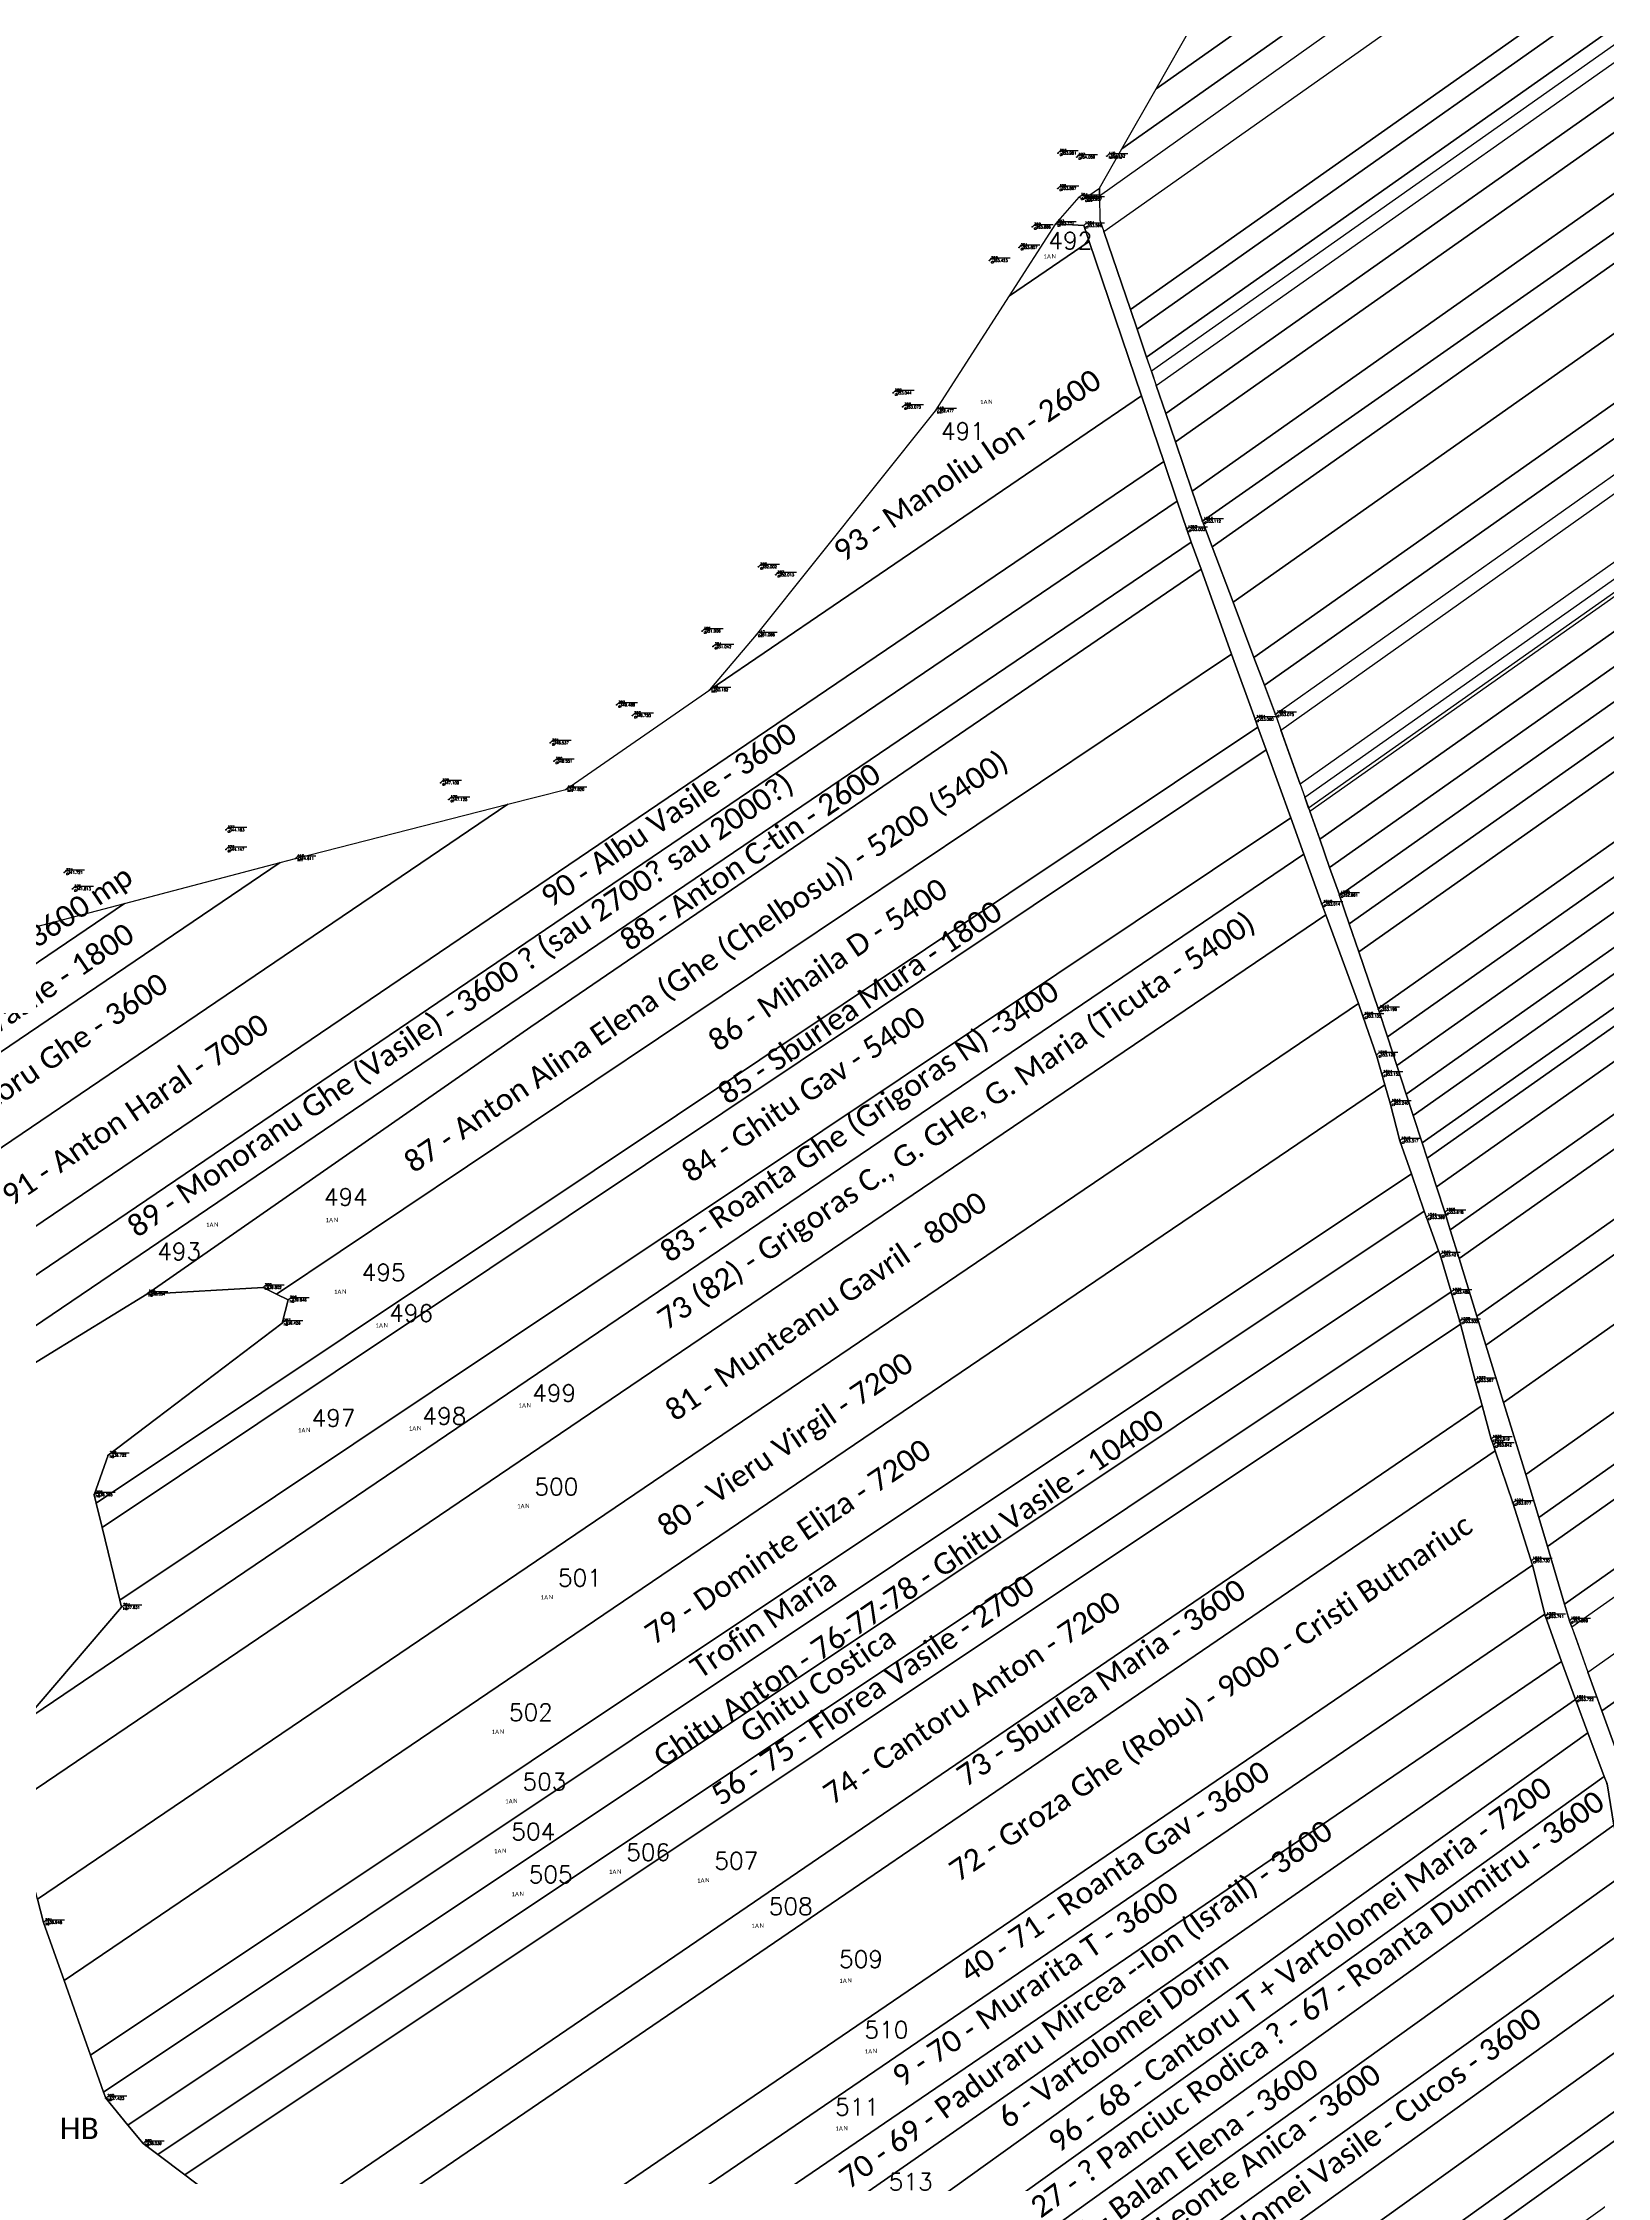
# Model space of a CAD drawing. Extents: x 611010 to 615314, y 642768 to 648579.
# Drawn here: x 613392.6 to 613758.9, y 647430.9 to 647930.6 of the extents above; entities that cross this region are included whole.
import ezdxf

# ---------------------------------------------------------------- set-up
doc = ezdxf.new("R2010")
doc.units = 0
doc.header["$LTSCALE"] = 0.5
doc.header["$MEASUREMENT"] = 0
doc.header["$PDMODE"] = 32
doc.header["$PDSIZE"] = 0.125
doc.layers.get('0').update_dxf_attribs({"color": 1, "linetype": 'CONTINUOUS'})
for name, color, linetype in [('0_pct_coduri', 20, 'CONTINUOUS'), ('0_pct_cote', 7, 'CONTINUOUS'), ('0_pct_denumiri', 7, 'CONTINUOUS'), ('0_pct_linii_marcaj', 7, 'CONTINUOUS'), ('0_pct_simboluri', 7, 'CONTINUOUS'), ('_CAT_FOL', 7, 'CONTINUOUS'), ('_IMPREJMUIT', 150, 'CONTINUOUS'), ('_NR_PARCELA', 50, 'CONTINUOUS'), ('_PARCELA_NOU_feb2025', 50, 'CONTINUOUS'), ('_TEXTE', 255, 'CONTINUOUS')]:
    doc.layers.add(name, color=color, linetype=linetype)
doc.layers.add('_ID', color=176, linetype='CONTINUOUS', lineweight=30)
doc.layers.get('0').off()
doc.styles.add('ROMANS', font='ROMANS.SHX')
doc.styles.get("Standard").update_dxf_attribs({"font": 'romans.shx'})
doc.styles.add('texte', font='calibri.ttf')

# ---------------------------------------------------------------- blocks, each defined once
blk = doc.blocks.new('Punct')
blk.add_point((0, 0))
at = {"flags": 1}
for tag, p in [('DENPCT', (1.4, 0)), ('COTA', (1.4, -2.5)), ('COD', (1.4, -5))]:
    blk.add_attdef(tag, p, '', height=1.5, dxfattribs=at)

msp = doc.modelspace()

# ---------------------------------------------------------------- linework, layer by layer
at = {"layer": '0_pct_linii_marcaj'}
for points in [[(613630.38, 647904.79), (613630.92, 647905.33), (613635.03, 647905.33)], [(613634.77, 647903.87), (613635.3, 647904.41), (613639.56, 647904.41)], [(613641.82, 647904.12), (613642.35, 647904.66), (613646.64, 647904.66)], [(613630.35, 647896.54), (613630.88, 647897.07), (613635.17, 647897.07)], [(613635.35, 647894.46), (613635.88, 647894.99), (613640.17, 647894.99)], [(613636.34, 647894.02), (613636.88, 647894.55), (613641.17, 647894.55)], [(613624.37, 647887.5), (613624.91, 647888.04), (613629.2, 647888.04)], [(613629.89, 647888.22), (613630.42, 647888.75), (613634.53, 647888.75)], [(613636.42, 647887.83), (613636.96, 647888.37), (613641.22, 647888.37)], [(613621.26, 647882.71), (613621.79, 647883.24), (613626.08, 647883.24)], [(613614.32, 647879.64), (613614.85, 647880.18), (613619.14, 647880.18)], [(613591.79, 647848.67), (613592.32, 647849.2), (613596.64, 647849.2)], [(613594.01, 647845.37), (613594.54, 647845.9), (613598.83, 647845.9)], [(613601.69, 647844.46), (613602.22, 647845), (613606.51, 647845)], [(613664.2, 647818.65), (613664.73, 647819.18), (613669.02, 647819.18)], [(613660.52, 647816.71), (613661.05, 647817.25), (613665.34, 647817.25)], [(613560.26, 647807.97), (613560.79, 647808.5), (613565.08, 647808.5)], [(613564.3, 647806.1), (613564.83, 647806.63), (613569.12, 647806.63)], [(613547.08, 647792.92), (613547.61, 647793.46), (613551.9, 647793.46)], [(613559.78, 647792.07), (613560.31, 647792.61), (613564.6, 647792.61)], [(613549.61, 647789.27), (613550.14, 647789.8), (613554.43, 647789.8)], [(613548.88, 647779.17), (613549.41, 647779.7), (613553.7, 647779.7)], [(613527.06, 647775.62), (613527.59, 647776.15), (613531.88, 647776.15)], [(613530.76, 647773.14), (613531.29, 647773.67), (613535.58, 647773.67)], [(613676.53, 647772.28), (613677.06, 647772.81), (613681.35, 647772.81)], [(613681.31, 647773.38), (613681.85, 647773.91), (613686.14, 647773.91)], [(613511.54, 647766.76), (613512.07, 647767.3), (613516.36, 647767.3)], [(613512.38, 647762.43), (613512.91, 647762.96), (613517.02, 647762.96)], [(613485.85, 647757.4), (613486.39, 647757.93), (613490.65, 647757.93)], [(613487.78, 647753.49), (613488.32, 647754.02), (613492.61, 647754.02)], [(613515.19, 647755.86), (613515.72, 647756.39), (613520.01, 647756.39)], [(613435.61, 647746.37), (613436.15, 647746.9), (613440.44, 647746.9)], [(613435.59, 647741.8), (613436.13, 647742.33), (613440.42, 647742.33)], [(613451.91, 647739.69), (613452.44, 647740.23), (613456.55, 647740.23)], [(613397.77, 647736.43), (613398.3, 647736.96), (613402.42, 647736.96)], [(613399.68, 647732.56), (613400.21, 647733.09), (613404.5, 647733.09)], [(613692.15, 647729), (613692.68, 647729.53), (613697, 647729.53)], [(613696.26, 647731.13), (613696.79, 647731.67), (613700.91, 647731.67)], [(613701.77, 647702.79), (613702.3, 647703.32), (613706.59, 647703.32)], [(613705.41, 647704.37), (613705.94, 647704.9), (613710.23, 647704.9)], [(613705.01, 647693.72), (613705.54, 647694.26), (613709.83, 647694.26)], [(613706.21, 647689.19), (613706.74, 647689.72), (613711.03, 647689.72)], [(613708.16, 647682.41), (613708.69, 647682.94), (613712.98, 647682.94)], [(613710.44, 647673.56), (613710.98, 647674.1), (613715.27, 647674.1)], [(613716.64, 647655.68), (613717.17, 647656.21), (613721.43, 647656.21)], [(613720.97, 647656.86), (613721.51, 647657.4), (613725.8, 647657.4)], [(613719.82, 647646.9), (613720.36, 647647.43), (613724.47, 647647.43)], [(613417.08, 647637.74), (613417.61, 647638.27), (613421.93, 647638.27)], [(613444.32, 647639.29), (613444.85, 647639.83), (613449.14, 647639.83)], [(613722.41, 647638.16), (613722.94, 647638.69), (613727.2, 647638.69)], [(613450.19, 647636.35), (613450.72, 647636.88), (613455.01, 647636.88)], [(613448.73, 647630.95), (613449.26, 647631.48), (613453.55, 647631.48)], [(613724.43, 647631.33), (613724.96, 647631.86), (613729.25, 647631.86)], [(613728.04, 647617.51), (613728.57, 647618.05), (613732.86, 647618.05)], [(613731.81, 647603.76), (613732.34, 647604.29), (613736.6, 647604.29)], [(613732.3, 647602.39), (613732.83, 647602.92), (613737.12, 647602.92)], [(613408, 647599.99), (613408.54, 647600.52), (613412.83, 647600.52)], [(613404.76, 647590.76), (613405.29, 647591.29), (613409.58, 647591.29)], [(613736.86, 647588.82), (613737.39, 647589.35), (613741.68, 647589.35)], [(613741.21, 647575.3), (613741.74, 647575.83), (613746.03, 647575.83)], [(613411.16, 647564.4), (613411.69, 647564.93), (613415.8, 647564.93)], [(613744.48, 647562.28), (613745.01, 647562.81), (613749.12, 647562.81)], [(613750.14, 647561.25), (613750.67, 647561.78), (613754.93, 647561.78)], [(613751.5, 647542.84), (613752.03, 647543.38), (613756.32, 647543.38)], [(613392.93, 647490.63), (613393.46, 647491.16), (613397.75, 647491.16)], [(613407.46, 647449.47), (613408, 647450), (613412.29, 647450)], [(613416.26, 647438.89), (613416.79, 647439.42), (613421.05, 647439.42)]]:
    msp.add_lwpolyline(points, dxfattribs=at)
at = {"layer": '_PARCELA_NOU_feb2025'}
for points in [[(614076.45, 648221.75), (614077.26, 648218.77), (613653.27, 647919.76), (613662.27, 647935.51), (613679.68, 647960.35), (614072.86, 648237.64), (614074.17, 648231.69)], [(614078.11, 648215.58), (614079.13, 648211.69), (613645.25, 647905.7), (613653.27, 647919.76), (614077.26, 648218.77)], [(614080.22, 648207.53), (614080.22, 648207.53), (613640.04, 647894.63), (613640.04, 647894.63), (613640.01, 647896.54), (613645.25, 647905.7), (614079.13, 648211.69)], [(613640.04, 647894.63), (613640.13, 647889.04), (613641.04, 647886.37), (614082.82, 648197.93), (614081.52, 648202.57), (614080.22, 648207.53)], [(614087.84, 648180.55), (614088.27, 648179.12), (613647.26, 647868.1), (613641.04, 647886.37), (614082.82, 648197.93), (614085.94, 648186.8)], [(614089.69, 648174.45), (613648.81, 647863.53), (613647.26, 647868.1), (614088.27, 648179.12)], [(614091.73, 648167.72), (613651.06, 647856.94), (613648.81, 647863.53), (614089.69, 648174.45)], [(614091.74, 648167.7), (614092.78, 648164.31), (613652.16, 647853.69), (613651.06, 647856.94), (614091.73, 648167.72)], [(613652.16, 647853.69), (613653.3, 647850.35), (614093.79, 648161.01), (614092.78, 648164.31)], [(614095.86, 648154.29), (613655.54, 647843.76), (613653.3, 647850.35), (614093.79, 648161.01)], [(614097.24, 648149.79), (614098, 648147.62), (613657.79, 647837.17), (613655.54, 647843.76), (614095.86, 648154.29)], [(614100.48, 648139.29), (614101.55, 648135.8), (613661.72, 647825.62), (613657.79, 647837.17), (614098, 648147.62), (614098.73, 648145.5)], [(613664.12, 647818.57), (613661.72, 647825.62), (614101.55, 648135.8), (614102.38, 648133.09), (614104.35, 648126.83), (614104.35, 648126.83), (613664.12, 647818.57)], [(613666.4, 647812.54), (613664.12, 647818.57), (614104.35, 648126.83), (614105.71, 648122.36)], [(614110.16, 648109.39), (614110.24, 648109.16), (613671.29, 647799.6), (613666.4, 647812.54), (614105.71, 648122.36), (614106.27, 648120.51)], [(614114.48, 648096.55), (614114.7, 648095.89), (613676.19, 647786.64), (613671.29, 647799.6), (614110.24, 648109.16)], [(614116.94, 648089.26), (613678.64, 647780.16), (613676.19, 647786.64), (614114.7, 648095.89)], [(613681.23, 647773.3), (613678.64, 647780.16), (614116.94, 648089.26), (614118.71, 648084.06), (614119.09, 648083.03), (613681.23, 647773.3)], [(613681.23, 647773.3), (613682.51, 647769.68), (614120.17, 648080.1), (614119.09, 648083.03)], [(614123.39, 648071.32), (614125.03, 648066.48), (614125.03, 648066.48), (613686.99, 647757.03), (613682.51, 647769.68), (614120.17, 648080.1)], [(613686.99, 647757.03), (613688.08, 647753.95), (614126.29, 648062.99), (614125.42, 648065.33), (614125.03, 648066.48)], [(614127.24, 648060.45), (613688.98, 647751.41), (613688.08, 647753.95), (614126.29, 648062.99)], [(613688.98, 647751.41), (613689.24, 647750.66), (614127.5, 648059.74), (614127.24, 648060.45)], [(614129.93, 648053.24), (613691.57, 647744.09), (613689.24, 647750.66), (614127.5, 648059.74)], [(614132.35, 648046.73), (613693.89, 647737.52), (613691.57, 647744.09), (614129.93, 648053.24)], [(613696.18, 647731.06), (613693.89, 647737.52), (614132.35, 648046.73), (614134.77, 648040.23), (613696.22, 647730.95)], [(614136.37, 648035.36), (614137.03, 648033.61), (613698.48, 647724.33), (613696.22, 647730.95), (614134.77, 648040.23), (614135.05, 648039.48)], [(614138.76, 648029.01), (614139.4, 648027.08), (613700.74, 647717.72), (613698.48, 647724.33), (614137.03, 648033.61)], [(614142.89, 648016), (614143.52, 648013.56), (613705.26, 647704.49), (613700.74, 647717.72), (614139.4, 648027.08), (614140.84, 648022.71)], [(613705.33, 647704.29), (613705.26, 647704.49), (614143.52, 648013.56), (614144.56, 648009.52), (614145.55, 648006.78), (613707.45, 647697.82)], [(614146.92, 648002.99), (614147.72, 648000.1), (613709.64, 647691.14), (613707.45, 647697.82), (614145.55, 648006.78)], [(614148.76, 647996.37), (614149.71, 647993.28), (613711.82, 647684.47), (613709.64, 647691.14), (614147.72, 648000.1)], [(614151.26, 647988.21), (613713.47, 647679.46), (613711.82, 647684.47), (614149.71, 647993.28)], [(614152.98, 647982.6), (614153.46, 647981.18), (613715.56, 647673.06), (613713.47, 647679.46), (614151.26, 647988.21)], [(614153.46, 647981.18), (614154.47, 647978.13), (613716.75, 647669.44), (613715.56, 647673.06)], [(614156.69, 647971.47), (613718.94, 647662.76), (613716.75, 647669.44), (614154.47, 647978.13)], [(613720.89, 647656.79), (613718.94, 647662.76), (614156.69, 647971.47), (614157.61, 647968.7), (614159.96, 647961.88), (614160.08, 647961.53), (613722.15, 647652.69)], [(614162.39, 647955.14), (614162.45, 647954.99), (613724.23, 647645.94), (613722.15, 647652.69), (614160.08, 647961.53)], [(614166.53, 647943.03), (614167.01, 647941.78), (613728.39, 647632.45), (613724.23, 647645.94), (614162.45, 647954.99), (614165.03, 647948.33)], [(614169.48, 647935.32), (613730.46, 647625.71), (613728.39, 647632.45), (614167.01, 647941.78)], [(614172.31, 647927.59), (614173.99, 647922.11), (613734.6, 647612.24), (613730.46, 647625.71), (614169.48, 647935.32), (614170.22, 647933.38)], [(614175.12, 647918.38), (614179.48, 647905.51), (613739.79, 647595.41), (613734.6, 647612.24), (614173.99, 647922.11)], [(614181.14, 647900.6), (614182.86, 647895.61), (613742.89, 647585.33), (613739.79, 647595.41), (614179.48, 647905.51)], [(614183.19, 647894.67), (614185.12, 647889.02), (613744.9, 647578.56), (613742.89, 647585.33), (614182.86, 647895.61)], [(613636.34, 647887.75), (613637.61, 647884.01), (613618.96, 647871.31), (613629.81, 647888.14)], [(614187.33, 647882.55), (614189.47, 647875.75), (613748.91, 647565.05), (613744.9, 647578.56), (614185.12, 647889.02)], [(613601.61, 647844.38), (613618.96, 647871.31), (613637.61, 647884.01), (613649.85, 647847.9), (613548.8, 647779.09), (613559.7, 647791.99)], [(613750.06, 647561.17), (613748.91, 647565.05), (614189.47, 647875.75), (614191.17, 647870.36), (613750.6, 647559.66)], [(613750.6, 647559.66), (613754.37, 647549.14), (614194.56, 647859.58), (614191.17, 647870.36)], [(614196.96, 647850.73), (614197.17, 647850.05), (613757.63, 647540.07), (613754.37, 647549.14), (614194.56, 647859.58), (614195.48, 647856.65)], [(613548.8, 647779.09), (613649.85, 647847.9), (613655.05, 647832.56), (613336.93, 647616.93), (613327.95, 647619.68), (613319.36, 647628.85), (613501.51, 647752.31), (613515.11, 647755.78)], [(614200.07, 647840.26), (613761.02, 647530.63), (613757.63, 647540.07), (614197.17, 647850.05)], [(613336.93, 647616.93), (613655.05, 647832.56), (613658.21, 647823.23), (613348.58, 647613.36)], [(613660.44, 647816.64), (613661.51, 647813.68), (613360.57, 647609.69), (613348.58, 647613.36), (613658.21, 647823.23)], [(613417, 647637.66), (613393.36, 647623.13), (613367.88, 647607.45), (613360.57, 647609.69), (613661.51, 647813.68), (613663.79, 647807.33), (613506.87, 647700.17)], [(613444.24, 647639.21), (613417, 647637.66), (613506.87, 647700.17), (613663.79, 647807.33), (613670.96, 647787.44), (613447.34, 647637.66)], [(613676.45, 647772.2), (613677.11, 647770.36), (613405.15, 647588.72), (613404.68, 647590.68), (613407.92, 647599.91), (613448.65, 647630.87), (613450.11, 647636.27), (613447.34, 647637.66), (613670.96, 647787.44)], [(613679.03, 647765.04), (613406.54, 647583.03), (613405.15, 647588.72), (613677.11, 647770.36)], [(613679.03, 647765.04), (613684.78, 647749.12), (613410.66, 647566.03), (613406.54, 647583.03)], [(613451.83, 647739.61), (613501.51, 647752.31), (613319.36, 647628.85), (613314.91, 647633.61), (613312.39, 647646.62), (613448.18, 647738.66)], [(613411.08, 647564.32), (613410.66, 647566.03), (613684.78, 647749.12), (613687.84, 647740.65), (613388.15, 647537.52)], [(613310.96, 647654.01), (613308.37, 647658.99), (613411.81, 647729.1), (613448.18, 647738.66), (613312.39, 647646.62)], [(613692.07, 647728.92), (613692.99, 647726.42), (613386.52, 647518.69), (613384.96, 647533.79), (613388.15, 647537.52), (613687.84, 647740.65)], [(613387.69, 647722.77), (613411.81, 647729.1), (613308.37, 647658.99), (613295.02, 647684.59)], [(613387.24, 647511.76), (613386.52, 647518.69), (613692.99, 647726.42), (613700.62, 647705.63), (613391.4, 647496.03)], [(613701.69, 647702.71), (613704.93, 647693.29), (613706.85, 647686.59), (613397.63, 647477), (613392.85, 647490.55), (613391.4, 647496.03), (613700.62, 647705.63)], [(613710.36, 647673.48), (613713.03, 647665.78), (613403.8, 647459.52), (613397.63, 647477), (613706.85, 647686.59), (613708.08, 647682.33)], [(613403.8, 647459.52), (613713.03, 647665.78), (613716.06, 647657.03), (613406.88, 647450.81)], [(613716.56, 647655.6), (613719.4, 647647.78), (613412.58, 647443.14), (613407.38, 647449.39), (613406.88, 647450.81), (613716.06, 647657.03)], [(613719.74, 647646.82), (613722.31, 647638.14), (613419.59, 647436.22), (613416.18, 647438.81), (613412.58, 647443.14), (613719.4, 647647.78)], [(613724.35, 647631.25), (613724.51, 647630.62), (613425.89, 647431.44), (613419.59, 647436.22), (613722.31, 647638.14), (613722.33, 647638.08)], [(613727.96, 647617.44), (613729.57, 647611.54), (613444.39, 647417.06), (613442.91, 647418.54), (613425.89, 647431.44), (613724.51, 647630.62)], [(613732.22, 647602.31), (613732.68, 647600.94), (613451.96, 647409.5), (613444.39, 647417.06), (613729.57, 647611.54), (613731.73, 647603.68)], [(613736.78, 647588.74), (613741.38, 647574.19), (613471.42, 647390.09), (613451.96, 647409.5), (613732.68, 647600.94)], [(613471.42, 647390.09), (613741.38, 647574.19), (613744.27, 647562.7), (613479.43, 647382.09)], [(613744.4, 647562.2), (613748.2, 647551.67), (613487.59, 647373.95), (613479.43, 647382.09), (613744.27, 647562.7)], [(613751.42, 647542.76), (613471, 647347.66), (613466.95, 647356.67), (613489.84, 647371.7), (613487.59, 647373.95), (613748.2, 647551.67)], [(613751.42, 647542.76), (613754.36, 647534.94), (613476.47, 647335.63), (613474.1, 647340.75), (613471, 647347.66)], [(613480.96, 647325.88), (613476.47, 647335.63), (613754.36, 647534.94), (613758.2, 647524.73)], [(613758.83, 647523.04), (613760.44, 647513.3), (613485.48, 647316.09), (613480.96, 647325.88), (613758.2, 647524.73)], [(613486.19, 647314.54), (613485.48, 647316.09), (613760.44, 647513.3), (613762.39, 647501.56), (613489.38, 647305.74)], [(613489.38, 647305.74), (613762.39, 647501.56), (613763.07, 647488.78), (613493.19, 647295.21)], [(613496.27, 647286.7), (613493.19, 647295.21), (613763.07, 647488.78), (613763.76, 647475.86), (613496.92, 647284.47)], [(613763.87, 647467.18), (613764.15, 647462.58), (613500.17, 647273.24), (613496.92, 647284.47), (613763.76, 647475.86), (613763.78, 647475.44)], [(613503.46, 647261.9), (613500.17, 647273.24), (613764.15, 647462.58), (613764.97, 647449.46)], [(613765.16, 647446.55), (613765.48, 647442.93), (613505.12, 647256.19), (613503.46, 647261.9), (613764.97, 647449.46)], [(613766.14, 647435.58), (613766.87, 647430.04), (613508.45, 647244.69), (613505.12, 647256.19), (613765.48, 647442.93)]]:
    msp.add_lwpolyline(points, close=True, dxfattribs=at)
for points in [[(613760.44, 647513.3), (613758.83, 647523.04), (613758.2, 647524.73), (613754.36, 647534.94), (613751.42, 647542.76), (613748.2, 647551.67), (613744.4, 647562.2), (613744.27, 647562.7), (613741.38, 647574.19), (613736.78, 647588.74), (613732.68, 647600.94), (613732.22, 647602.31), (613731.73, 647603.68), (613729.57, 647611.54), (613727.96, 647617.44), (613724.51, 647630.62), (613724.35, 647631.25), (613722.33, 647638.08), (613722.31, 647638.14), (613719.74, 647646.82), (613719.4, 647647.78), (613716.56, 647655.6), (613716.06, 647657.03), (613713.03, 647665.78), (613710.36, 647673.48), (613708.08, 647682.33), (613706.85, 647686.59), (613704.93, 647693.29), (613701.69, 647702.71), (613700.62, 647705.63), (613692.99, 647726.42), (613692.07, 647728.92), (613687.84, 647740.65), (613684.78, 647749.12), (613679.03, 647765.04), (613677.11, 647770.36), (613676.45, 647772.2), (613670.96, 647787.44), (613663.79, 647807.33), (613661.51, 647813.68), (613660.44, 647816.64), (613658.21, 647823.23), (613655.05, 647832.56), (613649.85, 647847.9), (613637.61, 647884.01), (613636.34, 647887.75), (613629.81, 647888.14), (613635.27, 647894.38), (613636.27, 647893.94), (613640.01, 647896.54), (613640.04, 647894.63), (613640.13, 647889.04), (613641.04, 647886.37), (613647.26, 647868.1), (613648.81, 647863.53), (613651.06, 647856.94), (613653.3, 647850.35), (613655.54, 647843.76), (613657.79, 647837.17), (613661.72, 647825.62), (613664.12, 647818.57), (613666.4, 647812.54), (613671.29, 647799.6), (613676.19, 647786.64), (613678.64, 647780.16), (613681.23, 647773.3), (613683.43, 647767.1), (613688.08, 647753.95), (613689.24, 647750.66), (613691.57, 647744.09), (613693.89, 647737.52), (613696.18, 647731.06), (613696.22, 647730.95), (613698.48, 647724.33), (613700.74, 647717.72), (613705.26, 647704.49), (613705.33, 647704.29), (613707.45, 647697.82), (613709.64, 647691.14), (613711.82, 647684.47), (613713.47, 647679.46), (613715.56, 647673.06), (613716.75, 647669.44), (613718.94, 647662.76), (613720.89, 647656.79), (613722.15, 647652.69), (613724.23, 647645.94), (613728.39, 647632.45), (613730.46, 647625.71), (613734.6, 647612.24), (613739.79, 647595.41), (613742.89, 647585.33), (613744.9, 647578.56), (613748.91, 647565.05), (613750.06, 647561.17), (613750.6, 647559.66), (613751.13, 647558.2), (613751.59, 647556.92), (613754.37, 647549.14), (613757.63, 647540.07), (613761.02, 647530.63)], [(613367.88, 647607.45), (613393.36, 647623.13), (613417, 647637.66), (613444.24, 647639.21), (613447.34, 647637.66), (613450.11, 647636.27), (613448.65, 647630.87), (613407.92, 647599.91), (613404.68, 647590.68), (613405.15, 647588.72), (613406.54, 647583.03), (613410.66, 647566.03), (613411.08, 647564.32), (613388.15, 647537.52)], [(613391.4, 647496.03), (613392.85, 647490.55), (613397.63, 647477), (613403.8, 647459.52), (613406.88, 647450.81), (613407.38, 647449.39), (613412.58, 647443.14), (613416.18, 647438.81), (613419.59, 647436.22), (613425.89, 647431.44), (613442.91, 647418.54)]]:
    msp.add_lwpolyline(points, dxfattribs=at)

# ---------------------------------------------------------------- block references
at = {"layer": '0_pct_simboluri', "xscale": 3, "yscale": 3}
for p in [(613630.3, 647904.71), (613634.69, 647903.79), (613641.74, 647904.04), (613630.27, 647896.46), (613635.27, 647894.38), (613636.27, 647893.94), (613624.29, 647887.43), (613629.81, 647888.14), (613636.34, 647887.75), (613621.18, 647882.63), (613614.24, 647879.56), (613591.71, 647848.59), (613593.93, 647845.29), (613601.61, 647844.38), (613664.12, 647818.57), (613660.44, 647816.64), (613560.18, 647807.89), (613564.22, 647806.02), (613547, 647792.84), (613549.53, 647789.19), (613559.7, 647791.99), (613548.8, 647779.09), (613526.98, 647775.54), (613530.68, 647773.06), (613681.23, 647773.3), (613676.45, 647772.2), (613511.46, 647766.68), (613512.3, 647762.35), (613485.78, 647757.32), (613487.7, 647753.41), (613515.11, 647755.78), (613435.53, 647746.29), (613435.51, 647741.72), (613451.83, 647739.61), (613397.69, 647736.35), (613399.6, 647732.48), (613692.07, 647728.92), (613696.18, 647731.06), (613701.69, 647702.71), (613705.33, 647704.29), (613704.93, 647693.65), (613706.13, 647689.11), (613708.08, 647682.33), (613710.36, 647673.48), (613716.56, 647655.6), (613720.89, 647656.79), (613719.74, 647646.82), (613417, 647637.66), (613444.24, 647639.21), (613722.33, 647638.08), (613450.11, 647636.27), (613448.65, 647630.87), (613724.35, 647631.25), (613727.96, 647617.44), (613731.73, 647603.68), (613407.92, 647599.91), (613732.22, 647602.31), (613404.68, 647590.68), (613736.78, 647588.74), (613741.13, 647575.22), (613411.08, 647564.32), (613744.4, 647562.2), (613750.06, 647561.17), (613751.42, 647542.76), (613758.83, 647523.04), (613392.85, 647490.55), (613407.38, 647449.39), (613416.18, 647438.81)]:
    msp.add_blockref('Punct', p, dxfattribs=at)

# ---------------------------------------------------------------- texts
at = {"layer": '0_pct_coduri', "style": 'ROMANS'}
for s, p in [('dr', (613630.69, 647904.11)), ('dr', (613635.07, 647903.19)), ('fantana', (613642.12, 647903.44)), ('dr', (613630.65, 647895.86)), ('dr', (613635.65, 647893.78)), ('clim', (613636.65, 647893.34)), ('dr', (613624.68, 647886.82)), ('dr', (613630.19, 647887.54)), ('cl', (613636.73, 647887.15)), ('dr', (613621.56, 647882.03)), ('dr', (613614.62, 647878.96)), ('dr', (613592.09, 647847.98)), ('dr', (613594.31, 647844.68)), ('lim', (613601.99, 647843.78)), ('d', (613664.5, 647817.97)), ('d', (613660.83, 647816.03)), ('dr', (613560.56, 647807.29)), ('dr', (613564.61, 647805.42)), ('dr', (613547.39, 647792.24)), ('dr', (613549.91, 647788.58)), ('lim', (613560.08, 647791.39)), ('lim', (613549.18, 647778.49)), ('dr', (613527.36, 647774.94)), ('dr', (613531.06, 647772.46)), ('d', (613681.62, 647772.7)), ('d', (613676.83, 647771.59)), ('dr', (613511.84, 647766.08)), ('dr', (613512.68, 647761.75)), ('dr', (613486.16, 647756.71)), ('dr', (613488.09, 647752.81)), ('lim', (613515.49, 647755.18)), ('dr', (613435.92, 647745.69)), ('dr', (613435.9, 647741.12)), ('lim', (613452.21, 647739.01)), ('dr', (613398.08, 647735.75)), ('dr', (613399.98, 647731.88)), ('d', (613692.45, 647728.32)), ('d', (613696.57, 647730.45)), ('cl', (613702.07, 647702.11)), ('d', (613705.72, 647703.69)), ('cl', (613705.31, 647693.04)), ('cl', (613706.51, 647688.51)), ('cl', (613708.46, 647681.73)), ('cl', (613710.75, 647672.88)), ('cl', (613716.94, 647655)), ('d', (613721.28, 647656.18)), ('cl', (613720.13, 647646.22)), ('hb', (613417.38, 647637.06)), ('hb', (613444.62, 647638.61)), ('cl', (613722.71, 647637.48)), ('hb', (613450.49, 647635.67)), ('hb', (613449.03, 647630.26)), ('cl', (613724.73, 647630.65)), ('cl', (613728.34, 647616.83)), ('cl', (613732.11, 647603.08)), ('hb', (613408.31, 647599.31)), ('cl', (613732.6, 647601.71)), ('hb', (613405.06, 647590.08)), ('cl', (613737.17, 647588.13)), ('cl', (613741.51, 647574.62)), ('hb', (613411.46, 647563.72)), ('cl', (613744.78, 647561.6)), ('d', (613750.44, 647560.57)), ('d', (613751.8, 647542.16)), ('hb', (613393.23, 647489.95)), ('hb', (613407.77, 647448.79)), ('hb', (613416.56, 647438.21))]:
    msp.add_text(s, height=0.625, dxfattribs=at).set_placement(p)
at = {"layer": '0_pct_cote', "style": 'ROMANS'}
for s, p in [('353.981', (613631.13, 647904.4)), ('354.059', (613635.51, 647903.48)), ('354.152', (613642.56, 647903.73)), ('353.867', (613631.09, 647896.15)), ('353.922', (613636.09, 647894.07)), ('353.957', (613637.09, 647893.63)), ('353.686', (613625.12, 647887.11)), ('353.771', (613630.63, 647887.82)), ('353.599', (613637.17, 647887.44)), ('353.607', (613622, 647882.32)), ('353.423', (613615.06, 647879.25)), ('353.044', (613592.53, 647848.27)), ('353.073', (613594.75, 647844.97)), ('352.477', (613602.43, 647844.07)), ('353.112', (613664.94, 647818.26)), ('353.003', (613661.27, 647816.32)), ('352.002', (613561, 647807.58)), ('352.013', (613565.05, 647805.7)), ('351.006', (613547.83, 647792.53)), ('351.042', (613550.35, 647788.87)), ('351.068', (613560.52, 647791.68)), ('350.162', (613549.62, 647778.78)), ('349.488', (613527.8, 647775.23)), ('349.720', (613531.5, 647772.75)), ('353.060', (613677.27, 647771.88)), ('353.075', (613682.06, 647772.99)), ('348.537', (613512.28, 647766.37)), ('348.551', (613513.12, 647762.04)), ('347.109', (613486.6, 647757)), ('347.125', (613488.53, 647753.1)), ('347.820', (613515.93, 647755.47)), ('344.183', (613436.36, 647745.98)), ('344.147', (613436.34, 647741.41)), ('344.611', (613452.65, 647739.3)), ('341.721', (613398.52, 647736.04)), ('341.813', (613400.42, 647732.17)), ('353.014', (613692.89, 647728.61)), ('352.981', (613697.01, 647730.74)), ('353.135', (613702.51, 647702.4)), ('353.196', (613706.16, 647703.97)), ('353.128', (613705.75, 647693.33)), ('353.152', (613706.95, 647688.8)), ('353.240', (613708.9, 647682.02)), ('353.317', (613711.19, 647673.17)), ('353.399', (613717.38, 647655.29)), ('353.618', (613721.72, 647656.47)), ('353.421', (613720.57, 647646.51)), ('338.354', (613417.82, 647637.35)), ('339.802', (613445.06, 647638.9)), ('353.489', (613723.15, 647637.77)), ('339.846', (613450.93, 647635.96)), ('339.426', (613449.47, 647630.55)), ('353.502', (613725.17, 647630.94)), ('353.567', (613728.78, 647617.12)), ('353.619', (613732.55, 647603.37)), ('353.642', (613733.04, 647602)), ('336.722', (613408.75, 647599.6)), ('336.765', (613405.5, 647590.36)), ('353.677', (613737.61, 647588.42)), ('353.730', (613741.95, 647574.91)), ('337.631', (613411.9, 647564)), ('353.741', (613745.22, 647561.88)), ('353.869', (613750.88, 647560.86)), ('353.722', (613752.24, 647542.45)), ('336.948', (613393.67, 647490.24)), ('337.423', (613408.21, 647449.07)), ('338.039', (613417, 647438.5))]:
    msp.add_text(s, height=0.625, dxfattribs=at).set_placement(p)
at = {"layer": '0_pct_denumiri', "style": 'ROMANS'}
for s, p in [('396', (613630.69, 647905.03)), ('397', (613635.07, 647904.11)), ('440', (613642.12, 647904.36)), ('395', (613630.65, 647896.78)), ('394', (613635.65, 647894.7)), ('441', (613636.65, 647894.26)), ('392', (613624.68, 647887.75)), ('393', (613630.19, 647888.46)), ('1254', (613636.64, 647888.07)), ('391', (613621.56, 647882.95)), ('390', (613614.62, 647879.88)), ('389', (613592.09, 647848.91)), ('388', (613594.31, 647845.61)), ('442', (613601.99, 647844.7)), ('1252', (613660.74, 647816.96)), ('1253', (613664.41, 647818.89)), ('386', (613560.56, 647808.21)), ('387', (613564.61, 647806.34)), ('385', (613547.39, 647793.16)), ('443', (613560.08, 647792.31)), ('384', (613549.91, 647789.51)), ('444', (613549.18, 647779.41)), ('382', (613527.36, 647775.86)), ('383', (613531.06, 647773.38)), ('1251', (613676.74, 647772.52)), ('1250', (613681.53, 647773.62)), ('381', (613511.84, 647767)), ('380', (613512.68, 647762.67)), ('378', (613486.16, 647757.64)), ('379', (613488.09, 647753.73)), ('445', (613515.49, 647756.1)), ('376', (613435.9, 647742.04)), ('377', (613435.92, 647746.61)), ('446', (613452.21, 647739.93)), ('374', (613398.08, 647736.67)), ('375', (613399.98, 647732.8)), ('1248', (613692.37, 647729.24)), ('1249', (613696.48, 647731.38)), ('1246', (613701.98, 647703.03)), ('1247', (613705.63, 647704.61)), ('1245', (613705.22, 647693.97)), ('1244', (613706.43, 647689.43)), ('1243', (613708.37, 647682.65)), ('1242', (613710.66, 647673.8)), ('1255', (613721.19, 647657.11)), ('1241', (613716.85, 647655.92)), ('1240', (613720.04, 647647.14)), ('300', (613417.38, 647637.98)), ('299', (613444.62, 647639.53)), ('1239', (613722.63, 647638.4)), ('298', (613450.49, 647636.59)), ('297', (613449.03, 647631.19)), ('1238', (613724.65, 647631.57)), ('1237', (613728.25, 647617.76)), ('1236', (613732.02, 647604)), ('1235', (613732.51, 647602.63)), ('296', (613408.31, 647600.23)), ('295', (613405.06, 647591)), ('1234', (613737.08, 647589.06)), ('1233', (613741.42, 647575.54)), ('294', (613411.46, 647564.64)), ('1232', (613744.69, 647562.52)), ('1256', (613750.36, 647561.49)), ('1231', (613751.71, 647543.08)), ('291', (613393.23, 647490.87)), ('290', (613407.77, 647449.71)), ('289', (613416.56, 647439.13))]:
    msp.add_text(s, height=0.625, dxfattribs=at).set_placement(p)
at = {"layer": '_CAT_FOL', "style": 'texte'}
for p in [(613627.74, 647880.03), (613612.9, 647845.96), (613431.69, 647653.35), (613459.68, 647654.47), (613461.64, 647637.68), (613471.37, 647629.8), (613504.85, 647611.08), (613453.21, 647605.26), (613479.17, 647605.7), (613504.52, 647587.5), (613510.03, 647566.15), (613498.55, 647534.67), (613501.73, 647518.43), (613499.11, 647506.77), (613526.01, 647501.92), (613503.19, 647496.7), (613546.65, 647499.9), (613559.38, 647489.26), (613579.94, 647476.41), (613585.89, 647459.88), (613579.02, 647441.83)]:
    msp.add_text('A', height=1, dxfattribs=at).set_placement(p)
at = {"layer": '_ID', "color": 40, "true_color": 0xf8d731}
for s, p in [('492', (613628.06, 647882.23)), ('491', (613602.9, 647837.63)), ('494', (613458.44, 647658.36)), ('493', (613419.42, 647645.61)), ('495', (613467.29, 647640.71)), ('496', (613473.73, 647631.18)), ('499', (613507.21, 647612.46)), ('497', (613455.57, 647606.65)), ('498', (613481.53, 647607.08)), ('500', (613507.74, 647590.57)), ('501', (613513.25, 647569.22)), ('502', (613501.77, 647537.73)), ('503', (613504.95, 647521.5)), ('504', (613502.33, 647509.83)), ('506', (613529.23, 647504.99)), ('505', (613506.41, 647499.77)), ('507', (613549.87, 647502.97)), ('508', (613562.6, 647492.33)), ('509', (613579.05, 647479.96)), ('510', (613585, 647463.43)), ('511', (613578.13, 647445.38)), ('513', (613590.68, 647427.86))]:
    msp.add_text(s, height=4, dxfattribs=at).set_placement(p)
at = {"layer": '_IMPREJMUIT', "style": 'texte'}
for p in [(613628.81, 647880.11), (613613.97, 647846.04), (613432.76, 647653.43), (613460.75, 647654.55), (613462.71, 647637.76), (613472.44, 647629.88), (613505.91, 647611.16), (613454.28, 647605.35), (613480.24, 647605.78), (613505.59, 647587.58), (613511.09, 647566.23), (613499.62, 647534.75), (613502.8, 647518.51), (613500.17, 647506.85), (613527.08, 647502), (613504.26, 647496.79), (613547.72, 647499.99), (613560.45, 647489.34), (613581.01, 647476.5), (613586.95, 647459.97), (613580.09, 647441.91)]:
    msp.add_text('N', height=1, dxfattribs=at).set_placement(p)
at = {"layer": '_NR_PARCELA', "style": 'texte'}
for p in [(613626.91, 647880.02), (613612.07, 647845.96), (613430.86, 647653.34), (613458.86, 647654.46), (613460.82, 647637.68), (613470.54, 647629.79), (613504.02, 647611.07), (613452.38, 647605.26), (613478.34, 647605.69), (613503.69, 647587.5), (613509.2, 647566.15), (613497.72, 647534.66), (613500.9, 647518.43), (613498.28, 647506.76), (613525.18, 647501.92), (613502.36, 647496.7), (613545.82, 647499.9), (613558.55, 647489.25), (613579.11, 647476.41), (613585.06, 647459.88), (613578.2, 647441.83)]:
    msp.add_text('1', height=1, dxfattribs=at).set_placement(p)
at = {"layer": '_TEXTE', "style": 'texte'}
for s, rotation, p in [('93 - Manoliu Ion - 2600', 34.2919, (613580.02, 647808.82)), ('90 - Albu Vasile - 3600', 34.2919, (613511.5, 647727.94)), ('87 - Anton Alina Elena (Ghe (Chelbosu)) - 5200 (5400)', 34.2919, (613479.48, 647665.8)), ('89 - Monoranu Ghe (Vasile) - 3600 ? (sau 2700? sau 2000?)', 34.2919, (613414.72, 647650.69)), ('88 - Anton C-tin - 2600', 34.2919, (613530.03, 647717.73)), ('Horhogea Vasile - 1959 mp din 3600 mp', 34.2919, (613309.5, 647662.77)), ('86 - Mihaila D - 5400', 34.2919, (613550.71, 647694.21)), ('85 - Sburlea Mura - 1800', 34.2919, (613552.97, 647681.81)), ('94 - LEfter Vasile - 1800', 34.2919, (613352.91, 647678.66)), ('73 (82) - Grigoras C., G. GHe, G. Maria (Ticuta - 5400)', 34.2919, (613538.77, 647629.1)), ('92 - Contoru Ghe - 3600', 34.2919, (613359.61, 647666.15)), ('83 - Roanta Ghe (Grigoras N) -3400', 34.2919, (613539.41, 647644.82)), ('91 - Anton Haral - 7000', 34.2919, (613385.3, 647658.04)), ('84 - Ghitu Gav - 5400', 34.2919, (613544.49, 647663.53)), ('81 - Munteanu Gavril - 8000', 34.2919, (613540.64, 647607.69)), ('80 - Vieru Virgil - 7200', 34.2919, (613538.78, 647580.59)), ('Ghitu Anton - 76-77-78 - Ghitu Vasile - 10400', 34.2919, (613537.83, 647526.6)), ('79 - Dominte Eliza - 7200', 34.2919, (613535.83, 647555.44)), ('72 - Groza Ghe (Robu) - 9000 - Cristi Butnariuc', 34.2919, (613607.07, 647499.95)), ('Trofin Maria', 34.2919, (613546.5, 647547.41)), ('56 - 75 - Florea Vasile - 2700', 34.2919, (613551.34, 647517.69)), ('74 - Cantoru Anton - 7200', 34.2919, (613577.59, 647517.98)), ('73 - Sburlea Maria - 3600', 34.2919, (613608.84, 647522.18)), ('Ghitu Costica', 34.2919, (613558.16, 647532.32)), ('40 - 71 - Roanta Gav - 3600', 34.2919, (613609.55, 647476.27)), ('96 - 68 - Cantoru T + Vartolomei Maria - 7200', 36.0849, (613630.36, 647436.43)), ('27 - ? Panciuc Rodica ? - 67 - Roanta Dumitru - 3600', 36.0849, (613626.25, 647421.16)), ('70 - 69 - Paduraru Mircea --Ion (Israil) - 3600', 36.0849, (613581.47, 647428.04)), ('9 - 70 - Murarita T - 3600', 34.2919, (613593.75, 647451.79)), ('6 - Vartolomei Dorin', 36.0849, (613618.62, 647442.09)), ('comuna / 64 - Vartolomei Vasile - Cucos - 3600', 36.0849, (613624.36, 647379.74)), ('66 - Balan Elena - 3600', 36.0849, (613633.45, 647412.56)), ('103 - 65 - Leonte Anica - 3600', 36.0849, (613630.19, 647398.3))]:
    msp.add_text(s, height=5, rotation=rotation, dxfattribs=at).set_placement(p)
msp.add_text('HB', height=5, dxfattribs=at).set_placement((613396.64, 647439.85))

doc.saveas('drawing.dxf')
